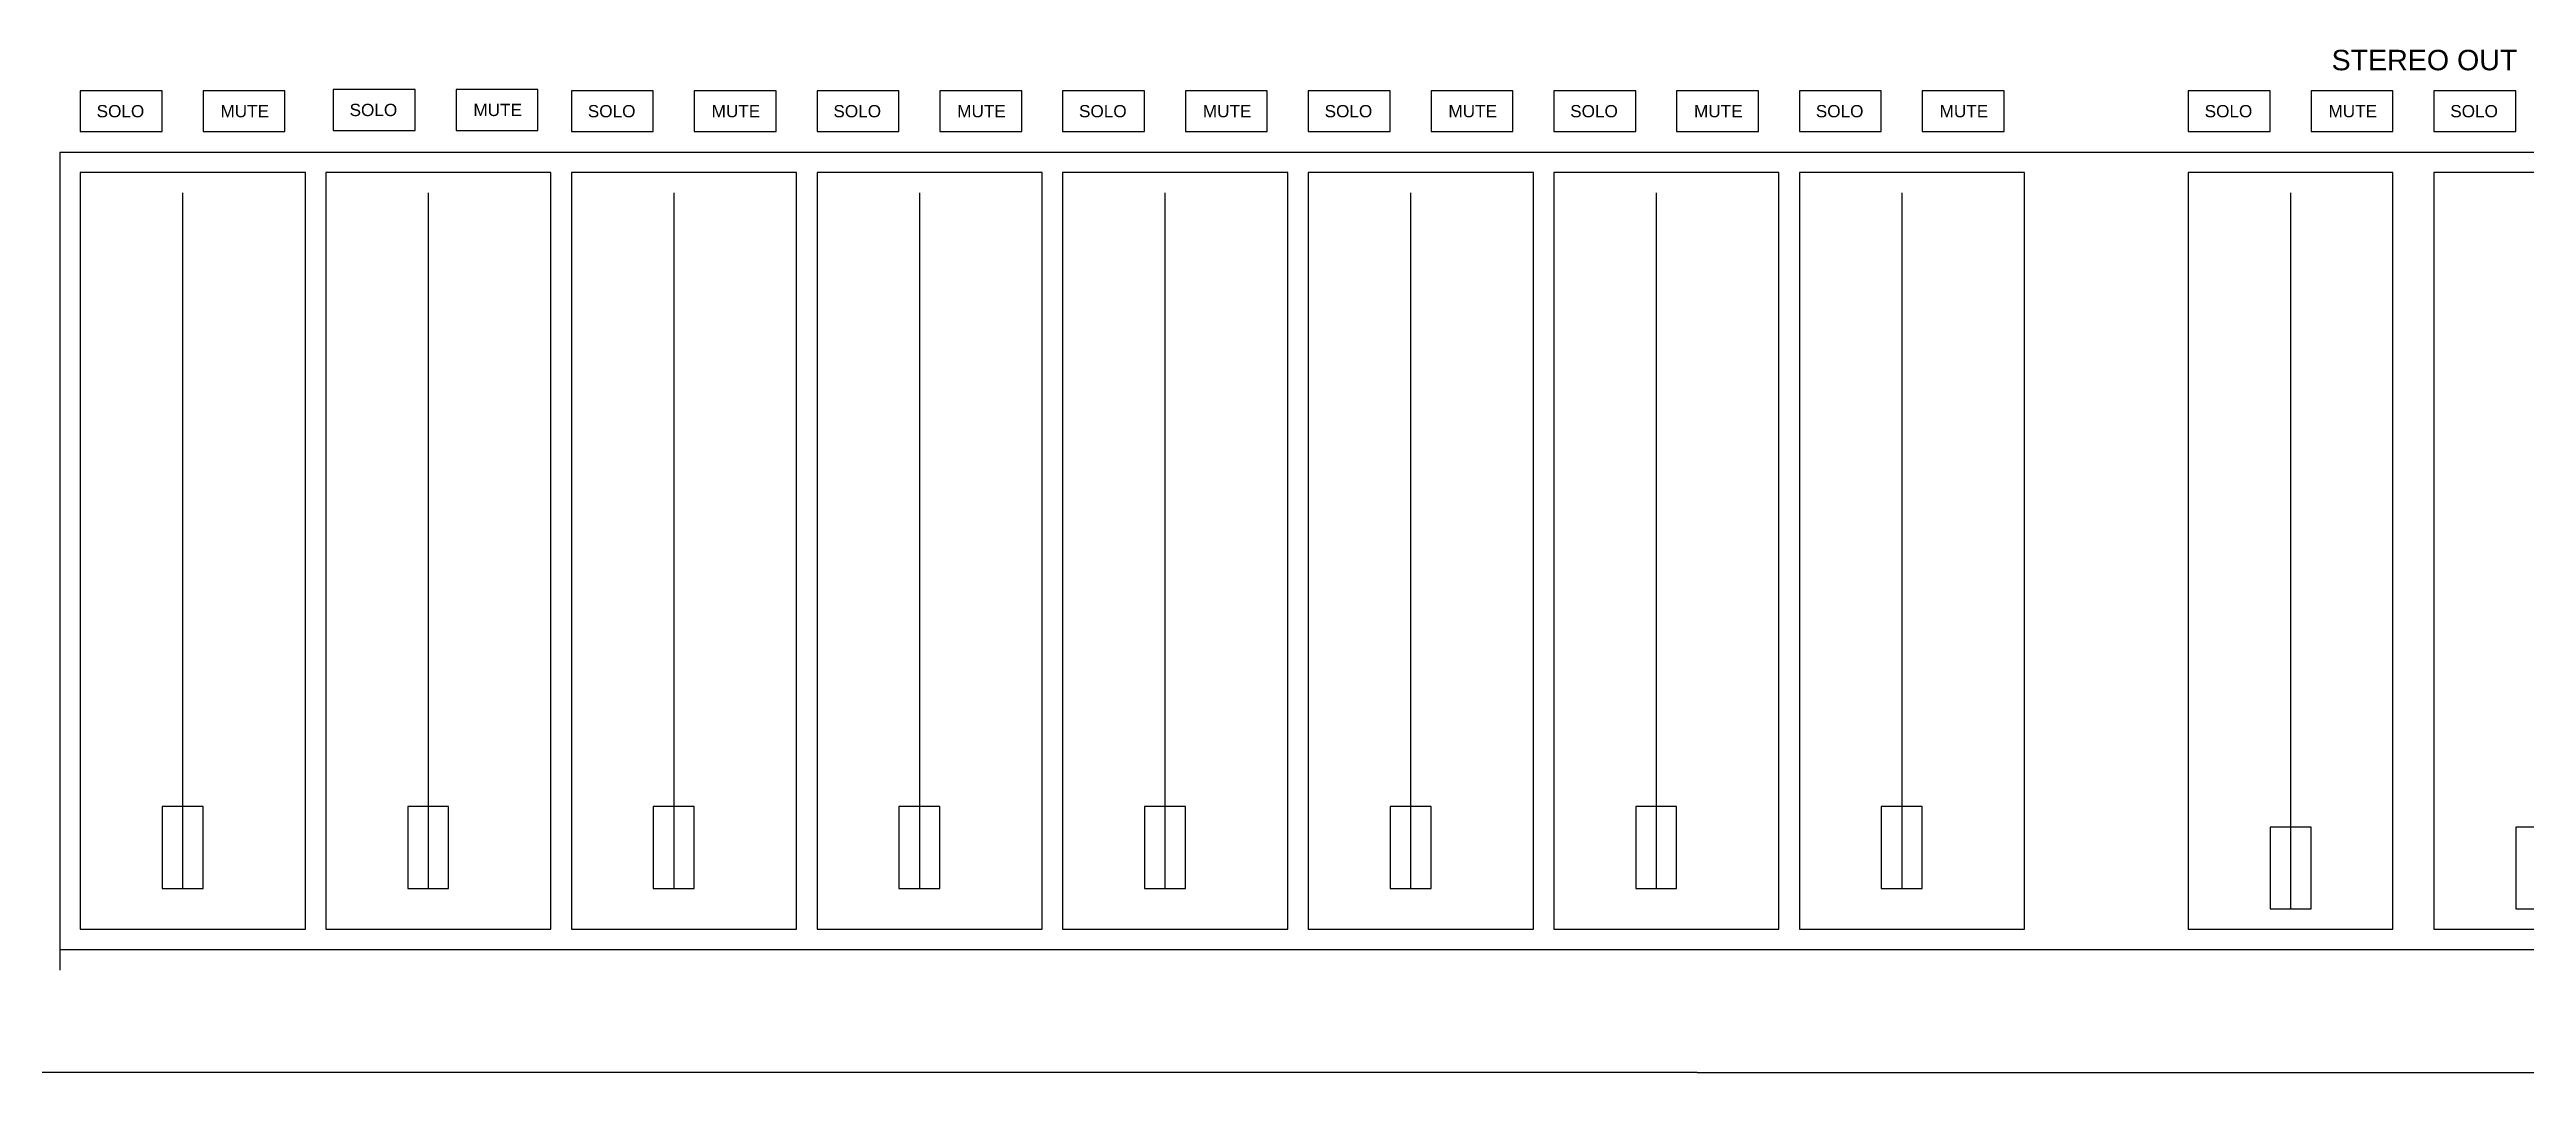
# Model space of a CAD drawing. Header units: inches. Extents: x -3000 to 2708, y -700 to 2800.
# Drawn here: x -1105 to 105, y -650 to -150 of the extents above; entities that cross this region are included whole.
import ezdxf

# ---------------------------------------------------------------- set-up
doc = ezdxf.new("R2010")
doc.units = ezdxf.units.IN
doc.header["$MEASUREMENT"] = 0
doc.layers.get('0').update_dxf_attribs({"lineweight": 25, "true_color": 0xffffff})
doc.styles.add('textstyle15', font='')
doc.styles.add('textstyle69', font='')
doc.styles.add('textstyle70', font='')
doc.styles.add('textstyle71', font='')
doc.styles.add('textstyle72', font='')
doc.styles.add('textstyle73', font='')
doc.styles.add('textstyle74', font='')
doc.styles.add('textstyle75', font='')
doc.styles.add('textstyle76', font='')
doc.styles.add('textstyle77', font='')
doc.styles.add('textstyle78', font='')
doc.styles.add('textstyle79', font='')
doc.styles.add('textstyle80', font='')
doc.styles.add('textstyle81', font='')
doc.styles.add('textstyle82', font='')
doc.styles.add('textstyle83', font='')
doc.styles.add('textstyle84', font='')
doc.styles.add('textstyle85', font='')
doc.styles.add('textstyle86', font='')
doc.styles.add('textstyle87', font='')
doc.styles.get('textstyle15').set_extended_font_data('Liberation Sans')
doc.styles.get('textstyle69').set_extended_font_data('Liberation Sans')
doc.styles.get('textstyle70').set_extended_font_data('Liberation Sans')
doc.styles.get('textstyle71').set_extended_font_data('Liberation Sans')
doc.styles.get('textstyle72').set_extended_font_data('Liberation Sans')
doc.styles.get('textstyle73').set_extended_font_data('Liberation Sans')
doc.styles.get('textstyle74').set_extended_font_data('Liberation Sans')
doc.styles.get('textstyle75').set_extended_font_data('Liberation Sans')
doc.styles.get('textstyle76').set_extended_font_data('Liberation Sans')
doc.styles.get('textstyle77').set_extended_font_data('Liberation Sans')
doc.styles.get('textstyle78').set_extended_font_data('Liberation Sans')
doc.styles.get('textstyle79').set_extended_font_data('Liberation Sans')
doc.styles.get('textstyle80').set_extended_font_data('Liberation Sans')
doc.styles.get('textstyle81').set_extended_font_data('Liberation Sans')
doc.styles.get('textstyle82').set_extended_font_data('Liberation Sans')
doc.styles.get('textstyle83').set_extended_font_data('Liberation Sans')
doc.styles.get('textstyle84').set_extended_font_data('Liberation Sans')
doc.styles.get('textstyle85').set_extended_font_data('Liberation Sans')
doc.styles.get('textstyle86').set_extended_font_data('Liberation Sans')
doc.styles.get('textstyle87').set_extended_font_data('Liberation Sans')

msp = doc.modelspace()

# ---------------------------------------------------------------- linework, layer by layer
for p, q in [((-966.4, -169.4), (-966.4, -189.4)), ((-926.4, -169.4), (-966.4, -169.4)), ((-926.4, -189.4), (-926.4, -169.4)), ((-906.4, -169.4), (-906.4, -189.4)), ((-866.4, -169.4), (-906.4, -169.4)), ((-866.4, -189.4), (-866.4, -169.4)), ((-1090, -170), (-1090, -190)), ((-1050, -170), (-1090, -170)), ((-1050, -190), (-1050, -170)), ((-1030, -170), (-1030, -190)), ((-990, -170), (-1030, -170)), ((-990, -190), (-990, -170)), ((-850, -170), (-850, -190)), ((-810, -170), (-850, -170)), ((-810, -190), (-810, -170)), ((-790, -170), (-790, -190)), ((-750, -170), (-790, -170)), ((-750, -190), (-750, -170)), ((-730, -170), (-730, -190)), ((-690, -170), (-730, -170)), ((-690, -190), (-690, -170)), ((-670, -170), (-670, -190)), ((-630, -170), (-670, -170)), ((-630, -190), (-630, -170)), ((-610, -170), (-610, -190)), ((-570, -170), (-610, -170)), ((-570, -190), (-570, -170)), ((-550, -170), (-550, -190)), ((-510, -170), (-550, -170)), ((-510, -190), (-510, -170)), ((-490, -170), (-490, -190)), ((-450, -170), (-490, -170)), ((-450, -190), (-450, -170)), ((-430, -170), (-430, -190)), ((-390, -170), (-430, -170)), ((-390, -190), (-390, -170)), ((-370, -170), (-370, -190)), ((-330, -170), (-370, -170)), ((-330, -190), (-330, -170)), ((-310, -170), (-310, -190)), ((-270, -170), (-310, -170)), ((-270, -190), (-270, -170)), ((-250, -170), (-250, -190)), ((-210, -170), (-250, -170)), ((-210, -190), (-210, -170)), ((-190, -170), (-190, -190)), ((-150, -170), (-190, -170)), ((-150, -190), (-150, -170)), ((-60, -170), (-60, -190)), ((-20, -170), (-60, -170)), ((-20, -190), (-20, -170)), ((0, -170), (0, -190)), ((40, -170), (0, -170)), ((40, -190), (40, -170)), ((60, -170), (60, -190)), ((100, -170), (60, -170)), ((100, -190), (100, -170)), ((-1090, -190), (-1060, -190)), ((-1060, -190), (-1050, -190)), ((-1030, -190), (-990, -190)), ((-966.4, -189.4), (-936.4, -189.4)), ((-936.4, -189.4), (-926.4, -189.4)), ((-906.4, -189.4), (-866.4, -189.4)), ((-850, -190), (-820, -190)), ((-820, -190), (-810, -190)), ((-790, -190), (-750, -190)), ((-730, -190), (-700, -190)), ((-700, -190), (-690, -190)), ((-670, -190), (-630, -190)), ((-610, -190), (-580, -190)), ((-580, -190), (-570, -190)), ((-550, -190), (-510, -190)), ((-490, -190), (-460, -190)), ((-460, -190), (-450, -190)), ((-430, -190), (-390, -190)), ((-370, -190), (-340, -190)), ((-340, -190), (-330, -190)), ((-310, -190), (-270, -190)), ((-250, -190), (-220, -190)), ((-220, -190), (-210, -190)), ((-190, -190), (-150, -190)), ((-60, -190), (-30, -190)), ((-30, -190), (-20, -190)), ((0, -190), (40, -190)), ((60, -190), (90, -190)), ((90, -190), (100, -190)), ((-1100, -200), (-1100, -600)), ((-1100, -200), (620, -200)), ((-980, -210), (-1090, -210)), ((-1090, -210), (-1090, -220)), ((-980, -580), (-980, -210)), ((-860, -210), (-970, -210)), ((-970, -210), (-970, -220)), ((-860, -580), (-860, -210)), ((-740, -210), (-850, -210)), ((-850, -210), (-850, -220)), ((-740, -580), (-740, -210)), ((-620, -210), (-730, -210)), ((-730, -210), (-730, -220)), ((-620, -580), (-620, -210)), ((-500, -210), (-610, -210)), ((-610, -210), (-610, -220)), ((-500, -580), (-500, -210)), ((-380, -210), (-490, -210)), ((-490, -210), (-490, -220)), ((-380, -580), (-380, -210)), ((-260, -210), (-370, -210)), ((-370, -210), (-370, -220)), ((-260, -580), (-260, -210)), ((-140, -210), (-250, -210)), ((-250, -210), (-250, -220)), ((-140, -580), (-140, -210)), ((-60, -210), (-60, -580)), ((40, -210), (-60, -210)), ((40, -580), (40, -210)), ((60, -210), (60, -580)), ((150, -210), (60, -210)), ((-1090, -220), (-1090, -580)), ((-1040, -220), (-1040, -560)), ((-970, -220), (-970, -580)), ((-920, -220), (-920, -560)), ((-850, -220), (-850, -580)), ((-800, -220), (-800, -560)), ((-730, -220), (-730, -580)), ((-680, -220), (-680, -560)), ((-610, -220), (-610, -580)), ((-560, -220), (-560, -560)), ((-490, -220), (-490, -580)), ((-440, -220), (-440, -560)), ((-370, -220), (-370, -580)), ((-320, -220), (-320, -560)), ((-250, -220), (-250, -580)), ((-200, -220), (-200, -560)), ((-10, -220), (-10, -570)), ((-1050, -520), (-1050, -560)), ((-1030, -520), (-1050, -520)), ((-1030, -560), (-1030, -520)), ((-930, -520), (-930, -560)), ((-910, -520), (-930, -520)), ((-910, -560), (-910, -520)), ((-810, -520), (-810, -560)), ((-790, -520), (-810, -520)), ((-790, -560), (-790, -520)), ((-690, -520), (-690, -560)), ((-670, -520), (-690, -520)), ((-670, -560), (-670, -520)), ((-570, -520), (-570, -560)), ((-550, -520), (-570, -520)), ((-550, -560), (-550, -520)), ((-450, -520), (-450, -560)), ((-430, -520), (-450, -520)), ((-430, -560), (-430, -520)), ((-330, -520), (-330, -560)), ((-310, -520), (-330, -520)), ((-310, -560), (-310, -520)), ((-210, -520), (-210, -560)), ((-190, -520), (-210, -520)), ((-190, -560), (-190, -520)), ((-20, -530), (-20, -570)), ((0, -530), (-20, -530)), ((0, -570), (0, -530)), ((120, -530), (100, -530)), ((100, -530), (100, -570)), ((-1050, -560), (-1030, -560)), ((-930, -560), (-910, -560)), ((-810, -560), (-790, -560)), ((-690, -560), (-670, -560)), ((-570, -560), (-550, -560)), ((-450, -560), (-430, -560)), ((-330, -560), (-310, -560)), ((-210, -560), (-190, -560)), ((-1090, -580), (-980, -580)), ((-970, -580), (-860, -580)), ((-850, -580), (-740, -580)), ((-730, -580), (-620, -580)), ((-610, -580), (-500, -580)), ((-490, -580), (-380, -580)), ((-370, -580), (-260, -580)), ((-250, -580), (-140, -580)), ((-60, -580), (40, -580)), ((-20, -570), (0, -570)), ((60, -580), (150, -580)), ((100, -570), (110, -570)), ((620, -590), (-1100, -590)), ((-300, -650), (-1120, -650)), ((-300, -650), (700, -650))]:
    msp.add_line(p, q)

# ---------------------------------------------------------------- texts
at = {"char_height": 1, "attachment_point": 1}
for s, insert, style in [('\\C7;\\H10;STEREO OUT', (10, -150), 'textstyle15'), ('\\C7;\\H6;SOLO', (-1082, -177), 'textstyle69'), ('\\C7;\\H6;MUTE', (-1021.5, -177), 'textstyle79'), ('\\C7;\\H6;SOLO', (-958.4, -176.4), 'textstyle70'), ('\\C7;\\H6;MUTE', (-897.9, -176.4), 'textstyle80'), ('\\C7;\\H6;SOLO', (-842, -177), 'textstyle71'), ('\\C7;\\H6;MUTE', (-781.5, -177), 'textstyle81'), ('\\C7;\\H6;SOLO', (-722, -177), 'textstyle72'), ('\\C7;\\H6;MUTE', (-661.5, -177), 'textstyle82'), ('\\C7;\\H6;SOLO', (-602, -177), 'textstyle73'), ('\\C7;\\H6;MUTE', (-541.5, -177), 'textstyle83'), ('\\C7;\\H6;SOLO', (-482, -177), 'textstyle74'), ('\\C7;\\H6;MUTE', (-421.5, -177), 'textstyle84'), ('\\C7;\\H6;SOLO', (-362, -177), 'textstyle75'), ('\\C7;\\H6;MUTE', (-301.5, -177), 'textstyle85'), ('\\C7;\\H6;SOLO', (-242, -177), 'textstyle76'), ('\\C7;\\H6;MUTE', (-181.5, -177), 'textstyle86'), ('\\C7;\\H6;SOLO', (-52, -177), 'textstyle77'), ('\\C7;\\H6;MUTE', (8.5, -177), 'textstyle87'), ('\\C7;\\H6;SOLO', (68, -177), 'textstyle78')]:
    msp.add_mtext(s, dxfattribs=dict(at, insert=insert, style=style))

doc.saveas('drawing.dxf')
